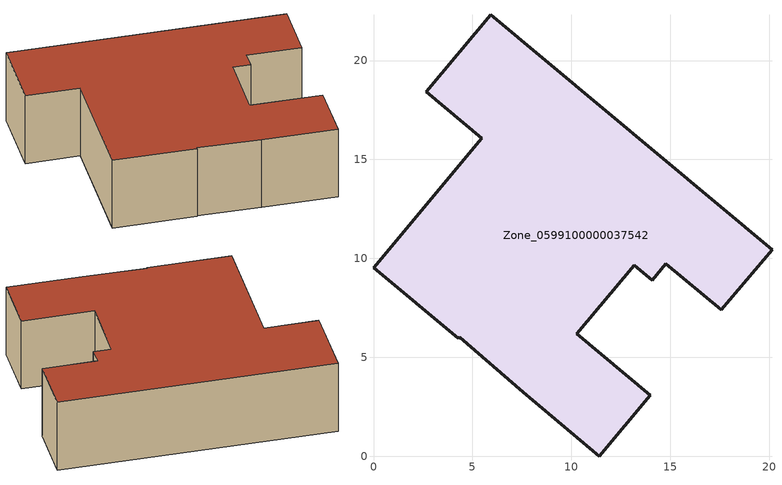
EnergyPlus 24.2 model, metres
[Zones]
Zone_0599100000037542
 floor ground (C_G): 20.15,10.44 17.59,7.39 14.79,9.73 14.09,8.89 13.18,9.65 10.28,6.18 13.99,3.08 11.43,0 7.57,3.22 4.35,6.02 4.3,5.95 0,9.54 5.46,16.08 2.66,18.42 5.92,22.31 z0
 wall outside (C_F): 13.99,3.08 10.28,6.18 13.18,9.65 14.09,8.89 14.79,9.73 17.59,7.39 20.15,10.44 5.92,22.31 2.66,18.42 5.46,16.08 0,9.54 4.3,5.95 4.35,6.02 7.57,3.22 11.43,0 13.99,3.08 z0:5.22
 roof outside (C_R): 20.15,10.44 5.92,22.31 2.66,18.42 5.46,16.08 0,9.54 4.3,5.95 4.35,6.02 7.57,3.22 11.43,0 13.99,3.08 10.28,6.18 13.18,9.65 14.09,8.89 14.79,9.73 17.59,7.39 z5.22
[BUILDING]
Pand.0599100000037542: North Axis=0; Terrain=City; Loads Convergence Tolerance Value=0.04; Temperature Convergence Tolerance Value=0.4; Solar Distribution=FullExterior; Maximum Number of Warmup Days=25; Minimum Number of Warmup Days=1
[Site:Location]
Rotterdam.The.Hague.AP_ZH_NLD Design_Conditions: Latitude=51.96; Longitude=4.45; Time Zone=1; Elevation=-4.5
[SITE:GROUNDTEMPERATURE:BUILDINGSURFACE]
18, 18, 18, 18, 18, 18, 18, 18, 18, 18, 18, 18
[MATERIAL] Thermal Absorptance=0.9; Solar Absorptance=0.7; Visible Absorptance=0.7
Name | Roughness | Thickness | Conductivity | Density | Specific Heat
G.D.1975-1991 | MediumSmooth | 0.15 | 0.288461 | 540 | 1210
F.D.1975-1991 | Rough | 0.3 | 0.230769 | 1920 | 840
R.D.1975-1991 | MediumRough | 0.2 | 0.153846 | 1500 | 1000
[CONSTRUCTION]
C_G: G.D.1975-1991
C_F: F.D.1975-1991
C_R: R.D.1975-1991
[ZONE]
Zone_0599100000037542: Type=1; Multiplier=1; Ceiling Height=Autocalculate; Volume=Autocalculate; Floor Area=autocalculate; Part of Total Floor Area=Yes
[ZONEINFILTRATION:DESIGNFLOWRATE]
Infil_Zone_0599100000037542: Zone or ZoneList or Space or SpaceList=Zone_0599100000037542; Schedule=AlwaysOn; Design Flow Rate Calculation Method=Flow/Area; Flow Rate per Floor Area=0.0042; Constant Term Coefficient=1; Temperature Term Coefficient=0; Velocity Term Coefficient=0; Velocity Squared Term Coefficient=0
[HVACTEMPLATE:ZONE:IDEALLOADSAIRSYSTEM]
Zone_0599100000037542: Maximum Heating Supply Air Temperature=50; Minimum Cooling Supply Air Temperature=13; Maximum Heating Supply Air Humidity Ratio=0.0156; Minimum Cooling Supply Air Humidity Ratio=0.0077; Heating Limit=NoLimit; Cooling Limit=NoLimit; Dehumidification Control Type=ConstantSensibleHeatRatio; Cooling Sensible Heat Ratio=0.7; Dehumidification Setpoint=60; Humidification Control Type=None; Humidification Setpoint=30; Outdoor Air Method=None; Outdoor Air Flow Rate per Person=0.00944; Outdoor Air Flow Rate per Zone Floor Area=0; Outdoor Air Flow Rate per Zone=0; Demand Controlled Ventilation Type=None; Outdoor Air Economizer Type=NoEconomizer; Heat Recovery Type=None; Sensible Heat Recovery Effectiveness=0.7; Latent Heat Recovery Effectiveness=0.65
[ZONECONTROL:THERMOSTAT]
ThermostatControl_Zone_0599100000037542: Zone or ZoneList=Zone_0599100000037542; Control Type Schedule=DualSetpointControlType; Control 1=Thermostat_Zone_0599100000037542; Temperature Difference Between Cutout And Setpoint=0
[THERMOSTATSETPOINT:DUALSETPOINT]
Thermostat_Zone_0599100000037542: Heating Setpoint Temperature Schedule=HeatingSetpoint_Zone_0599100000037542; Cooling Setpoint Temperature Schedule=CoolingSetpoint_Zone_0599100000037542
[SCHEDULE:COMPACT]
HeatingSetpoint_Zone_0599100000037542: Through: 12/31, For: AllDays, Until: 24:00, 21
CoolingSetpoint_Zone_0599100000037542: Through: 12/31, For: AllDays, Until: 24:00, 24
DualSetpointControlType: Through: 12/31, For: AllDays, Until: 24:00, 4
AlwaysOn: Through: 12/31, For: AllDays, Until: 24:00, 1
